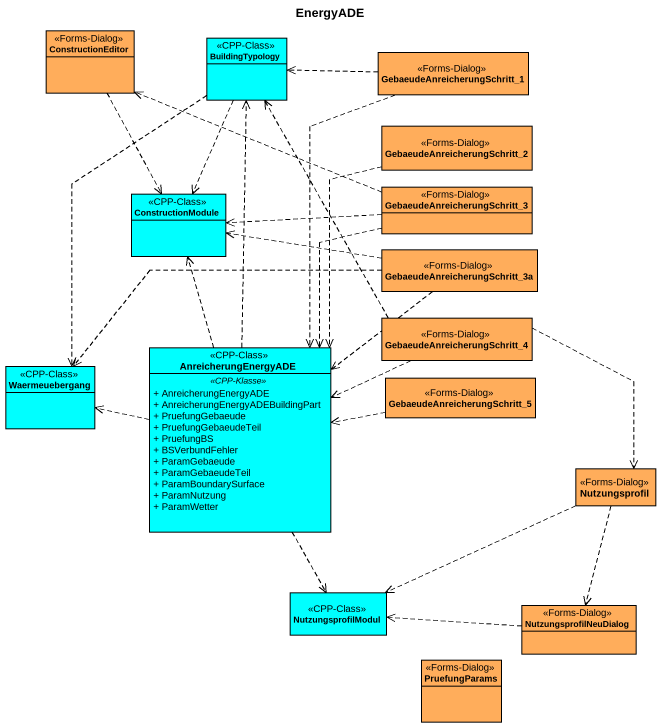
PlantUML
@startuml
title EnergyADE
hide circle
hide empty members
skinparam classAttributeIconSize 0
class ConstructionEditor <<Forms-Dialog>> #FFAD5B
class BuildingTypology <<CPP-Class>> #00FFFF
class "GebaeudeAnreicherungSchritt_1" as GebaeudeAnreicherungSchritt <<Forms-Dialog>> #FFAD5B
class GebaeudeAnreicherungSchritt_2 <<Forms-Dialog>> #FFAD5B
class ConstructionModule <<CPP-Class>> #00FFFF
class GebaeudeAnreicherungSchritt_3 <<Forms-Dialog>> #FFAD5B
class "GebaeudeAnreicherungSchritt_3a" as GebaeudeAnreicherungSchritt_4 <<Forms-Dialog>> #FFAD5B
class "GebaeudeAnreicherungSchritt_4" as GebaeudeAnreicherungSchritt_5 <<Forms-Dialog>> #FFAD5B
class Waermeuebergang <<CPP-Class>> #00FFFF
class AnreicherungEnergyADE <<CPP-Class>> #00FFFF {
  .. <<CPP-Klasse>> ..
  + AnreicherungEnergyADE
  + AnreicherungEnergyADEBuildingPart
  + PruefungGebaeude
  + PruefungGebaeudeTeil
  + PruefungBS
  + BSVerbundFehler
  + ParamGebaeude
  + ParamGebaeudeTeil
  + ParamBoundarySurface
  + ParamNutzung
  + ParamWetter
}
class "GebaeudeAnreicherungSchritt_5" as GebaeudeAnreicherungSchritt_6 <<Forms-Dialog>> #FFAD5B
class Nutzungsprofil <<Forms-Dialog>> #FFAD5B
class NutzungsprofilModul <<CPP-Class>> #00FFFF
class NutzungsprofilNeuDialog <<Forms-Dialog>> #FFAD5B
class PruefungParams <<Forms-Dialog>> #FFAD5B
ConstructionEditor ..> ConstructionModule
BuildingTypology ..> ConstructionModule
BuildingTypology ..> Waermeuebergang
GebaeudeAnreicherungSchritt .left.> BuildingTypology
GebaeudeAnreicherungSchritt ..> AnreicherungEnergyADE
GebaeudeAnreicherungSchritt_2 ..> AnreicherungEnergyADE
GebaeudeAnreicherungSchritt_3 .left.> ConstructionEditor
GebaeudeAnreicherungSchritt_3 .left.> ConstructionModule
GebaeudeAnreicherungSchritt_3 ..> AnreicherungEnergyADE
GebaeudeAnreicherungSchritt_4 .left.> ConstructionModule
GebaeudeAnreicherungSchritt_4 .left.> Waermeuebergang
GebaeudeAnreicherungSchritt_4 ..> AnreicherungEnergyADE
GebaeudeAnreicherungSchritt_5 .up.> BuildingTypology
GebaeudeAnreicherungSchritt_5 .left.> AnreicherungEnergyADE
GebaeudeAnreicherungSchritt_5 ..> Nutzungsprofil
AnreicherungEnergyADE .up.> BuildingTypology
AnreicherungEnergyADE .up.> ConstructionModule
AnreicherungEnergyADE .left.> Waermeuebergang
AnreicherungEnergyADE ..> NutzungsprofilModul
GebaeudeAnreicherungSchritt_6 .left.> AnreicherungEnergyADE
Nutzungsprofil .left.> NutzungsprofilModul
Nutzungsprofil ..> NutzungsprofilNeuDialog
NutzungsprofilNeuDialog .left.> NutzungsprofilModul
@enduml
